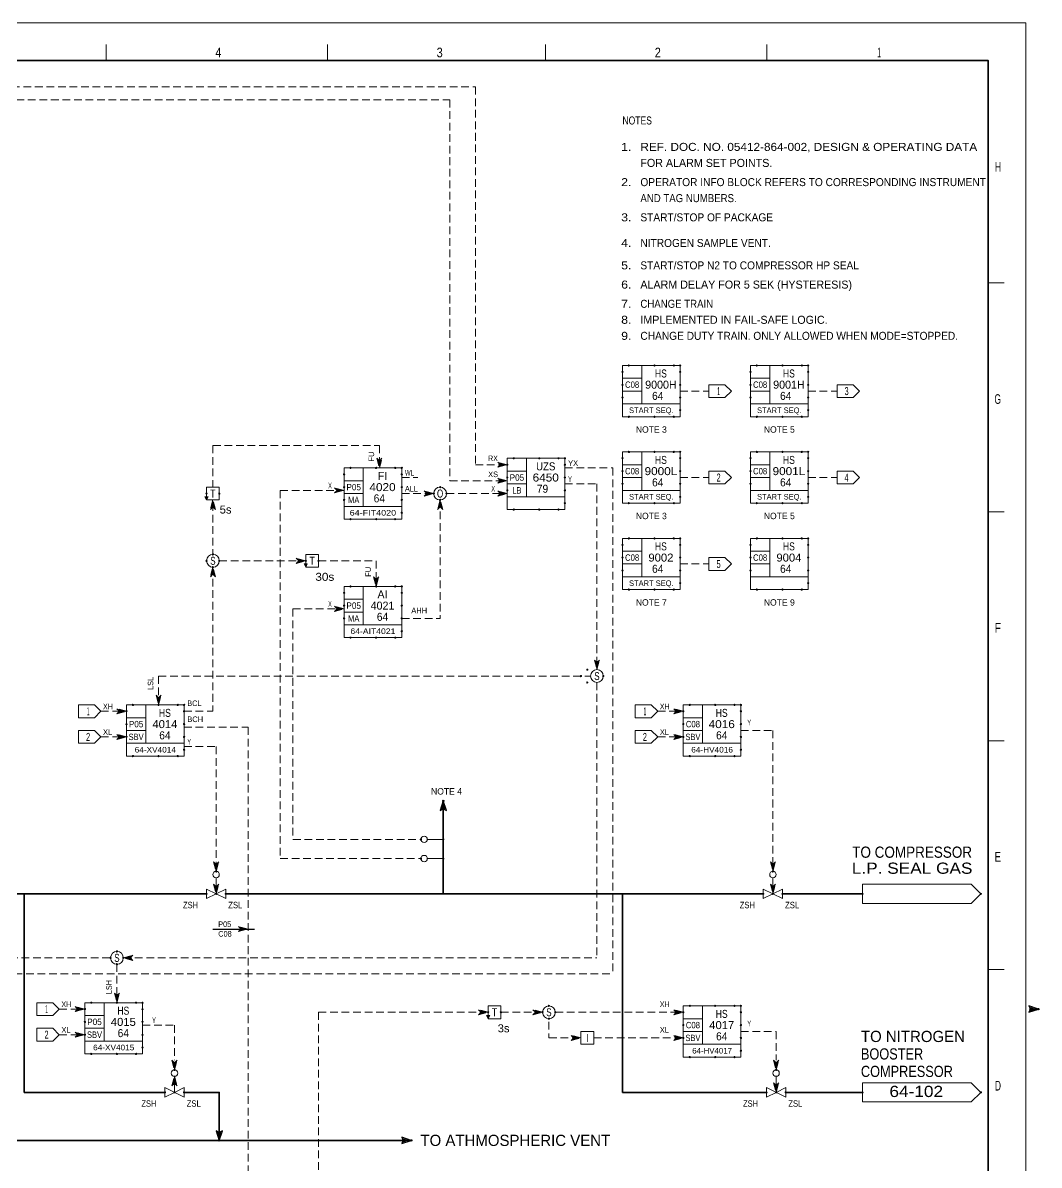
# Model space of a CAD drawing. Header units: millimetres. Extents: x 0 to 845, y 0 to 594.
# Drawn here: x 527.6 to 845.2, y 237.3 to 594 of the extents above; entities that cross this region are included whole.
import ezdxf
from ezdxf.enums import TextEntityAlignment as Align

# ---------------------------------------------------------------- set-up
doc = ezdxf.new("R2010")
doc.units = ezdxf.units.MM
doc.header["$LTSCALE"] = 0.8
doc.header["$PDMODE"] = 32
doc.header["$PDSIZE"] = 0.4
doc.linetypes.add('MEDIUM_DASHED', pattern=[4.5, 3, -1.5])
for name, color, linetype, lineweight in [('1', 7, 'Continuous', 13), ('12', 7, 'Continuous', 13), ('30', 7, 'Continuous', 25), ('40', 7, 'Continuous', 35), ('43', 7, 'Continuous', 13), ('45', 7, 'Continuous', 13), ('46', 7, 'MEDIUM_DASHED', 13), ('47', 7, 'Continuous', 13), ('48', 7, 'Continuous', 13), ('50', 7, 'Continuous', 13), ('9', 7, 'Continuous', 13)]:
    doc.layers.add(name, color=color, linetype=linetype, lineweight=lineweight)

msp = doc.modelspace()

# ---------------------------------------------------------------- linework, layer by layer
at = {"layer": '1'}
for p, q in [((553.6134, 587.2614), (553.6134, 582.2276)), ((622.7764, 587.2614), (622.7764, 582.2276)), ((690.937, 587.2614), (690.937, 582.2276)), ((760.1, 587.2614), (760.1, 582.2276)), ((834.2748, 512.7606), (829.263, 512.7606)), ((834.2748, 441.2795), (829.263, 441.2795)), ((834.2748, 369.7992), (829.263, 369.7992)), ((834.2748, 298.3181), (829.263, 298.3181))]:
    msp.add_line(p, q, dxfattribs=at)
at = {"layer": '1', "lineweight": 25}
msp.add_line((587, 311), (600, 311), dxfattribs=at)
at = {"layer": '1', "lineweight": 35}
msp.add_lwpolyline([(829.263, 112.0142), (829.263, 582.2276), (10.3331, 582.2276), (10.3331, 10.3819)], dxfattribs=at)
at = {"layer": '12'}
for p, q in [((742.0236, 481), (742.0236, 477)), ((742.0236, 481), (747.0236, 481)), ((742.0236, 481), (742.0236, 477)), ((742.0236, 481), (747.0236, 481)), ((782.0236, 481), (782.0236, 477)), ((782.0236, 481), (787.0236, 481)), ((782.0236, 481), (782.0236, 477)), ((782.0236, 481), (787.0236, 481)), ((742.0236, 454), (742.0236, 450)), ((742.0236, 454), (747.0236, 454)), ((742.0236, 454), (742.0236, 450)), ((742.0236, 454), (747.0236, 454)), ((782.0236, 454), (782.0236, 450)), ((782.0236, 454), (787.0236, 454)), ((782.0236, 454), (782.0236, 450)), ((782.0236, 454), (787.0236, 454)), ((742.0236, 427), (742.0236, 423)), ((742.0236, 427), (747.0236, 427)), ((742.0236, 427), (742.0236, 423)), ((742.0236, 427), (747.0236, 427)), ((545, 381), (545, 377)), ((545, 381), (550, 381)), ((719, 381), (719, 377)), ((719, 381), (724, 381)), ((719, 381), (719, 377)), ((719, 381), (724, 381)), ((545, 373), (545, 369)), ((545, 373), (550, 373)), ((719, 373), (719, 369)), ((719, 373), (724, 373)), ((532, 288), (532, 284)), ((532, 288), (537, 288)), ((532, 288), (532, 284)), ((532, 288), (537, 288)), ((532, 280), (532, 276)), ((532, 280), (537, 280))]:
    msp.add_line(p, q, dxfattribs=at)
msp.add_lwpolyline([(0, 594), (841, 594), (841, 0), (0, 0)], close=True, dxfattribs=at)
for points in [[(742.0236, 477), (747.0236, 477), (749.0236, 479), (747.0236, 481)], [(742.0236, 477), (747.0236, 477), (749.0236, 479), (747.0236, 481)], [(782.0236, 477), (787.0236, 477), (789.0236, 479), (787.0236, 481)], [(782.0236, 477), (787.0236, 477), (789.0236, 479), (787.0236, 481)], [(742.0236, 450), (747.0236, 450), (749.0236, 452), (747.0236, 454)], [(742.0236, 450), (747.0236, 450), (749.0236, 452), (747.0236, 454)], [(782.0236, 450), (787.0236, 450), (789.0236, 452), (787.0236, 454)], [(782.0236, 450), (787.0236, 450), (789.0236, 452), (787.0236, 454)], [(742.0236, 423), (747.0236, 423), (749.0236, 425), (747.0236, 427)], [(742.0236, 423), (747.0236, 423), (749.0236, 425), (747.0236, 427)], [(545, 377), (550, 377), (552, 379), (550, 381)], [(719, 377), (724, 377), (726, 379), (724, 381)], [(719, 377), (724, 377), (726, 379), (724, 381)], [(545, 369), (550, 369), (552, 371), (550, 373)], [(719, 369), (724, 369), (726, 371), (724, 373)], [(532, 284), (537, 284), (539, 286), (537, 288)], [(532, 284), (537, 284), (539, 286), (537, 288)], [(532, 276), (537, 276), (539, 278), (537, 280)]]:
    msp.add_lwpolyline(points, dxfattribs=at)
at = {"layer": '30'}
for p, q in [((659, 350), (659, 350.5)), ((659, 349.5), (659, 349)), ((843.5, 286), (843, 286)), ((844, 286), (844.5, 286)), ((589, 246.5), (589, 247)), ((589, 246), (589, 245.5)), ((647.5, 245), (647, 245)), ((648, 245), (648.5, 245))]:
    msp.add_line(p, q, dxfattribs=at)
for points in [[(659, 351), (658, 348), (659, 348.5), (660, 348)], [(658.5, 348.5), (659, 350), (659.5, 348.5), (659, 349)], [(845, 286), (842, 287), (842.5, 286), (842, 285)], [(842.5, 286.5), (844, 286), (842.5, 285.5), (843, 286)], [(589, 245), (590, 248), (589, 247.5), (588, 248)], [(589.5, 247.5), (589, 246), (588.5, 247.5), (589, 247)], [(649, 245), (646, 246), (646.5, 245), (646, 244)], [(646.5, 245.5), (648, 245), (646.5, 244.5), (647, 245)]]:
    msp.add_lwpolyline(points, close=True, dxfattribs=at)
for p in [(659, 351), (659, 348.5), (842.5, 286), (845, 286), (589, 247.5), (589, 245), (646.5, 245), (649, 245)]:
    msp.add_point(p, dxfattribs=at)
at = {"layer": '40'}
for p, q in [((659, 351), (659, 322)), ((522, 322), (585, 322)), ((528, 322), (528, 260)), ((591, 322), (759, 322)), ((715, 322), (715, 260)), ((765, 322), (790, 322)), ((528, 260), (572, 260)), ((715, 260), (760, 260)), ((766, 260), (790, 260)), ((407, 245), (649, 245))]:
    msp.add_line(p, q, dxfattribs=at)
msp.add_lwpolyline([(578, 260), (589, 260), (589, 245)], dxfattribs=at)
at = {"layer": '43'}
for points in [[(790, 325), (824, 325), (827, 322), (824, 319), (790, 319)], [(790, 263), (824, 263), (827, 260), (824, 257), (790, 257)]]:
    msp.add_lwpolyline(points, close=True, dxfattribs=at)
for p in [(790, 322), (827, 322), (790, 260), (827, 260)]:
    msp.add_point(p, dxfattribs=at)
at = {"layer": '46'}
for p, q in [((108, 570), (661.0236, 570)), ((661.0236, 570), (661.0236, 451)), ((733, 479), (742.0236, 479)), ((773, 479), (782.0236, 479)), ((587.0236, 462), (587.0236, 449)), ((587.0236, 462), (639.0236, 462)), ((697, 455), (712.0236, 455)), ((712.0236, 455), (712.0236, 297)), ((646, 452), (651, 452)), ((697, 450), (707.0236, 450)), ((707.0236, 450), (707.0236, 392)), ((733, 452), (742.0236, 452)), ((773, 452), (782.0236, 452)), ((608.0236, 448), (628, 448)), ((608.0236, 448), (608.0236, 333)), ((646, 447), (655.0236, 447)), ((660, 447), (679, 447)), ((587.0236, 444), (587.0236, 428)), ((658.0236, 445), (658.0236, 408)), ((589, 426), (616, 426)), ((620, 426), (622, 426)), ((620, 426), (638.0236, 426)), ((733, 425), (742.0236, 425)), ((587.0236, 424), (587.0236, 379)), ((612, 411), (628, 411)), ((612.0236, 411), (612.0236, 339)), ((646, 408), (658.0236, 408)), ((570, 390), (705, 390)), ((570.0236, 390), (570.0236, 381)), ((707.0236, 388), (707.0236, 302)), ((552, 379), (560, 379)), ((578, 379), (587.0236, 379)), ((726, 379), (734, 379)), ((578, 374), (598.0236, 374)), ((598.0236, 374), (598.0236, 219)), ((752, 373), (762.0236, 373)), ((762.0236, 373), (762.0236, 331)), ((552, 371), (560, 371)), ((578, 368), (588.0236, 368)), ((588.0236, 368), (588.0236, 329)), ((726, 371), (734, 371)), ((612.0236, 339), (652, 339)), ((608.0236, 333), (652, 333)), ((466, 302), (555, 302)), ((557.0236, 300), (557.0236, 288)), ((559, 302), (707.0236, 302)), ((471, 297), (712.0236, 297)), ((539, 286), (547, 286)), ((620.0236, 285), (620.0236, 219)), ((620.0236, 285), (673, 285)), ((677, 285), (690, 285)), ((692.0236, 282), (692.0236, 277)), ((694, 285), (734, 285)), ((565, 281), (575.0236, 281)), ((575.0236, 281), (575.0236, 270)), ((752, 279), (763.0236, 279)), ((763.0236, 279), (763.0236, 270)), ((539, 278), (547, 278)), ((692.0236, 277), (702, 277)), ((706, 277), (734, 277))]:
    msp.add_line(p, q, dxfattribs=at)
for points in [[(85, 574), (669.0236, 574), (669.0236, 456)], [(639.0236, 462), (639.0236, 455), (639.8236, 458), (639.0236, 457.2), (638.2236, 458), (639.0236, 455)], [(669.0236, 456), (679, 456), (676, 456.8), (676.8, 456), (676, 455.2), (679, 456)], [(661.0236, 451), (679, 451), (676, 451.8), (676.8, 451), (676, 450.2), (679, 451)], [(638.0236, 426), (638.0236, 418), (638.8236, 421), (638.0236, 420.2), (637.2236, 421), (638.0236, 418)]]:
    msp.add_lwpolyline(points, dxfattribs=at)
for points in [[(639.0236, 455.4), (639.6236, 457.6), (639.0236, 457), (638.4236, 457.6)], [(639.0236, 455.8), (639.4236, 457.2), (639.0236, 456.8), (638.6236, 457.2)], [(639.0236, 456.2), (639.2236, 456.8), (639.0236, 456.6), (638.8236, 456.8)], [(678.6, 456), (676.4, 456.6), (677, 456), (676.4, 455.4)], [(678.2, 456), (676.8, 456.4), (677.2, 456), (676.8, 455.6)], [(677.8, 456), (677.2, 456.2), (677.4, 456), (677.2, 455.8)], [(678.6, 451), (676.4, 451.6), (677, 451), (676.4, 450.4)], [(678.2, 451), (676.8, 451.4), (677.2, 451), (676.8, 450.6)], [(677.8, 451), (677.2, 451.2), (677.4, 451), (677.2, 450.8)], [(628, 448), (625, 448.8), (625.8, 448), (625, 447.2)], [(627.6, 448), (625.4, 448.6), (626, 448), (625.4, 447.4)], [(627.2, 448), (625.8, 448.4), (626.2, 448), (625.8, 447.6)], [(626.8, 448), (626.2, 448.2), (626.4, 448), (626.2, 447.8)], [(656, 447), (653, 447.8), (653.8, 447), (653, 446.2)], [(655.6, 447), (653.4, 447.6), (654, 447), (653.4, 446.4)], [(655.2, 447), (653.8, 447.4), (654.2, 447), (653.8, 446.6)], [(654.8, 447), (654.2, 447.2), (654.4, 447), (654.2, 446.8)], [(679, 447), (676, 447.8), (676.8, 447), (676, 446.2)], [(678.6, 447), (676.4, 447.6), (677, 447), (676.4, 446.4)], [(678.2, 447), (676.8, 447.4), (677.2, 447), (676.8, 446.6)], [(677.8, 447), (677.2, 447.2), (677.4, 447), (677.2, 446.8)], [(587, 445), (586.2, 442), (587, 442.8), (587.8, 442)], [(587, 444.6), (586.4, 442.4), (587, 443), (587.6, 442.4)], [(587, 444.2), (586.6, 442.8), (587, 443.2), (587.4, 442.8)], [(587, 443.8), (586.8, 443.2), (587, 443.4), (587.2, 443.2)], [(658, 445), (657.2, 442), (658, 442.8), (658.8, 442)], [(658, 444.6), (657.4, 442.4), (658, 443), (658.6, 442.4)], [(658, 444.2), (657.6, 442.8), (658, 443.2), (658.4, 442.8)], [(658, 443.8), (657.8, 443.2), (658, 443.4), (658.2, 443.2)], [(616, 426), (613, 426.8), (613.8, 426), (613, 425.2)], [(615.6, 426), (613.4, 426.6), (614, 426), (613.4, 425.4)], [(615.2, 426), (613.8, 426.4), (614.2, 426), (613.8, 425.6)], [(614.8, 426), (614.2, 426.2), (614.4, 426), (614.2, 425.8)], [(587, 424), (586.2, 421), (587, 421.8), (587.8, 421)], [(587, 423.6), (586.4, 421.4), (587, 422), (587.6, 421.4)], [(587, 423.2), (586.6, 421.8), (587, 422.2), (587.4, 421.8)], [(587, 422.8), (586.8, 422.2), (587, 422.4), (587.2, 422.2)], [(638.0236, 418.4), (638.6236, 420.6), (638.0236, 420), (637.4236, 420.6)], [(638.0236, 418.8), (638.4236, 420.2), (638.0236, 419.8), (637.6236, 420.2)], [(638.0236, 419.2), (638.2236, 419.8), (638.0236, 419.6), (637.8236, 419.8)], [(628, 411), (625, 411.8), (625.8, 411), (625, 410.2)], [(627.6, 411), (625.4, 411.6), (626, 411), (625.4, 410.4)], [(627.2, 411), (625.8, 411.4), (626.2, 411), (625.8, 410.6)], [(626.8, 411), (626.2, 411.2), (626.4, 411), (626.2, 410.8)], [(707, 392), (707.8, 395), (707, 394.2), (706.2, 395)], [(707, 392.4), (707.6, 394.6), (707, 394), (706.4, 394.6)], [(707, 392.8), (707.4, 394.2), (707, 393.8), (706.6, 394.2)], [(707, 393.2), (707.2, 393.8), (707, 393.6), (706.8, 393.8)], [(570.0236, 381), (570.8236, 384), (570.0236, 383.2), (569.2236, 384)], [(570.0236, 381.4), (570.6236, 383.6), (570.0236, 383), (569.4236, 383.6)], [(570.0236, 381.8), (570.4236, 383.2), (570.0236, 382.8), (569.6236, 383.2)], [(570.0236, 382.2), (570.2236, 382.8), (570.0236, 382.6), (569.8236, 382.8)], [(560, 379), (557, 379.8), (557.8, 379), (557, 378.2)], [(559.6, 379), (557.4, 379.6), (558, 379), (557.4, 378.4)], [(559.2, 379), (557.8, 379.4), (558.2, 379), (557.8, 378.6)], [(558.8, 379), (558.2, 379.2), (558.4, 379), (558.2, 378.8)], [(734, 379), (731, 379.8), (731.8, 379), (731, 378.2)], [(733.6, 379), (731.4, 379.6), (732, 379), (731.4, 378.4)], [(733.2, 379), (731.8, 379.4), (732.2, 379), (731.8, 378.6)], [(732.8, 379), (732.2, 379.2), (732.4, 379), (732.2, 378.8)], [(560, 371), (557, 371.8), (557.8, 371), (557, 370.2)], [(559.6, 371), (557.4, 371.6), (558, 371), (557.4, 370.4)], [(559.2, 371), (557.8, 371.4), (558.2, 371), (557.8, 370.6)], [(558.8, 371), (558.2, 371.2), (558.4, 371), (558.2, 370.8)], [(734, 371), (731, 371.8), (731.8, 371), (731, 370.2)], [(733.6, 371), (731.4, 371.6), (732, 371), (731.4, 370.4)], [(733.2, 371), (731.8, 371.4), (732.2, 371), (731.8, 370.6)], [(732.8, 371), (732.2, 371.2), (732.4, 371), (732.2, 370.8)], [(588, 329), (588.8, 332), (588, 331.2), (587.2, 332)], [(762, 329), (762.8, 332), (762, 331.2), (761.2, 332)], [(588, 329.4), (588.6, 331.6), (588, 331), (587.4, 331.6)], [(588, 329.8), (588.4, 331.2), (588, 330.8), (587.6, 331.2)], [(588, 330.2), (588.2, 330.8), (588, 330.6), (587.8, 330.8)], [(762, 329.4), (762.6, 331.6), (762, 331), (761.4, 331.6)], [(762, 329.8), (762.4, 331.2), (762, 330.8), (761.6, 331.2)], [(762, 330.2), (762.2, 330.8), (762, 330.6), (761.8, 330.8)], [(588, 322), (588.8, 325), (588, 324.2), (587.2, 325)], [(762, 322), (762.8, 325), (762, 324.2), (761.2, 325)], [(588, 322.4), (588.6, 324.6), (588, 324), (587.4, 324.6)], [(588, 322.8), (588.4, 324.2), (588, 323.8), (587.6, 324.2)], [(588, 323.2), (588.2, 323.8), (588, 323.6), (587.8, 323.8)], [(762, 322.4), (762.6, 324.6), (762, 324), (761.4, 324.6)], [(762, 322.8), (762.4, 324.2), (762, 323.8), (761.6, 324.2)], [(762, 323.2), (762.2, 323.8), (762, 323.6), (761.8, 323.8)], [(598, 311), (595, 311.8), (595.8, 311), (595, 310.2)], [(597.6, 311), (595.4, 311.6), (596, 311), (595.4, 310.4)], [(597.2, 311), (595.8, 311.4), (596.2, 311), (595.8, 310.6)], [(596.8, 311), (596.2, 311.2), (596.4, 311), (596.2, 310.8)], [(559, 302), (562, 302.8), (561.2, 302), (562, 301.2)], [(559.4, 302), (561.6, 302.6), (561, 302), (561.6, 301.4)], [(559.8, 302), (561.2, 302.4), (560.8, 302), (561.2, 301.6)], [(560.2, 302), (560.8, 302.2), (560.6, 302), (560.8, 301.8)], [(557.0236, 288), (557.8236, 291), (557.0236, 290.2), (556.2236, 291)], [(557.0236, 288.4), (557.6236, 290.6), (557.0236, 290), (556.4236, 290.6)], [(557.0236, 288.8), (557.4236, 290.2), (557.0236, 289.8), (556.6236, 290.2)], [(557.0236, 289.2), (557.2236, 289.8), (557.0236, 289.6), (556.8236, 289.8)], [(547, 286), (544, 286.8), (544.8, 286), (544, 285.2)], [(546.6, 286), (544.4, 286.6), (545, 286), (544.4, 285.4)], [(546.2, 286), (544.8, 286.4), (545.2, 286), (544.8, 285.6)], [(545.8, 286), (545.2, 286.2), (545.4, 286), (545.2, 285.8)], [(673, 285), (670, 285.8), (670.8, 285), (670, 284.2)], [(672.6, 285), (670.4, 285.6), (671, 285), (670.4, 284.4)], [(672.2, 285), (670.8, 285.4), (671.2, 285), (670.8, 284.6)], [(690, 285), (687, 285.8), (687.8, 285), (687, 284.2)], [(689.6, 285), (687.4, 285.6), (688, 285), (687.4, 284.4)], [(689.2, 285), (687.8, 285.4), (688.2, 285), (687.8, 284.6)], [(734, 285), (731, 285.8), (731.8, 285), (731, 284.2)], [(733.6, 285), (731.4, 285.6), (732, 285), (731.4, 284.4)], [(733.2, 285), (731.8, 285.4), (732.2, 285), (731.8, 284.6)], [(671.8, 285), (671.2, 285.2), (671.4, 285), (671.2, 284.8)], [(688.8, 285), (688.2, 285.2), (688.4, 285), (688.2, 284.8)], [(732.8, 285), (732.2, 285.2), (732.4, 285), (732.2, 284.8)], [(547, 278), (544, 278.8), (544.8, 278), (544, 277.2)], [(546.6, 278), (544.4, 278.6), (545, 278), (544.4, 277.4)], [(546.2, 278), (544.8, 278.4), (545.2, 278), (544.8, 277.6)], [(545.8, 278), (545.2, 278.2), (545.4, 278), (545.2, 277.8)], [(702, 277), (699, 277.8), (699.8, 277), (699, 276.2)], [(701.6, 277), (699.4, 277.6), (700, 277), (699.4, 276.4)], [(701.2, 277), (699.8, 277.4), (700.2, 277), (699.8, 276.6)], [(700.8, 277), (700.2, 277.2), (700.4, 277), (700.2, 276.8)], [(734, 277), (731, 277.8), (731.8, 277), (731, 276.2)], [(733.6, 277), (731.4, 277.6), (732, 277), (731.4, 276.4)], [(733.2, 277), (731.8, 277.4), (732.2, 277), (731.8, 276.6)], [(732.8, 277), (732.2, 277.2), (732.4, 277), (732.2, 276.8)], [(575, 267), (575.8, 270), (575, 269.2), (574.2, 270)], [(575, 267.4), (575.6, 269.6), (575, 269), (574.4, 269.6)], [(575, 267.8), (575.4, 269.2), (575, 268.8), (574.6, 269.2)], [(575, 268.2), (575.2, 268.8), (575, 268.6), (574.8, 268.8)], [(763, 267), (763.8, 270), (763, 269.2), (762.2, 270)], [(763, 267.4), (763.6, 269.6), (763, 269), (762.4, 269.6)], [(763, 267.8), (763.4, 269.2), (763, 268.8), (762.6, 269.2)], [(763, 268.2), (763.2, 268.8), (763, 268.6), (762.8, 268.8)], [(575, 265), (575.8, 262), (575, 262.8), (574.2, 262)], [(575, 264.6), (575.6, 262.4), (575, 263), (574.4, 262.4)], [(575, 264.2), (575.4, 262.8), (575, 263.2), (574.6, 262.8)], [(575, 263.8), (575.2, 263.2), (575, 263.4), (574.8, 263.2)], [(763, 260), (763.8, 263), (763, 262.2), (762.2, 263)], [(763, 260.4), (763.6, 262.6), (763, 262), (762.4, 262.6)], [(763, 260.8), (763.4, 262.2), (763, 261.8), (762.6, 262.2)], [(763, 261.2), (763.2, 261.8), (763, 261.6), (762.8, 261.8)]]:
    msp.add_lwpolyline(points, close=True, dxfattribs=at)
at = {"layer": '47'}
for p, q in [((659, 339), (654, 339)), ((659, 333), (654, 333)), ((588, 322), (588, 327)), ((762, 322), (762, 327)), ((575, 260), (575, 265)), ((763, 260), (763, 265))]:
    msp.add_line(p, q, dxfattribs=at)
for points in [[(588, 322), (591, 323.5), (591, 320.5), (585, 323.5), (585, 320.5)], [(762, 322), (765, 323.5), (765, 320.5), (759, 323.5), (759, 320.5)], [(575, 260), (578, 261.5), (578, 258.5), (572, 261.5), (572, 258.5)], [(763, 260), (766, 261.5), (766, 258.5), (760, 261.5), (760, 258.5)]]:
    msp.add_lwpolyline(points, close=True, dxfattribs=at)
for centre in [(653, 339), (653, 333), (587.9998, 328.0002), (761.9998, 328.0002), (574.9998, 266.0002), (762.9998, 266.0002)]:
    msp.add_circle(centre, 1, dxfattribs=at)
for p in [(652, 339), (659, 339), (652, 333), (659, 333), (588, 329), (762, 329), (585, 322), (588, 322), (591, 322), (759, 322), (762, 322), (765, 322), (575, 267), (763, 267), (572, 260), (575, 260), (578, 260), (760, 260), (763, 260), (766, 260)]:
    msp.add_point(p, dxfattribs=at)
at = {"layer": '48'}
for p, q in [((721, 487), (721, 475)), ((761, 487), (761, 475)), ((715, 483), (721, 483)), ((755, 483), (761, 483)), ((715, 479), (721, 479)), ((755, 479), (761, 479)), ((685, 458), (685, 446)), ((721, 460), (721, 448)), ((761, 460), (761, 448)), ((634, 455), (634, 443)), ((679, 454), (685, 454)), ((715, 456), (721, 456)), ((755, 456), (761, 456)), ((628, 451), (634, 451)), ((679, 450), (685, 450)), ((715, 452), (721, 452)), ((755, 452), (761, 452)), ((628, 447), (634, 447)), ((721, 433), (721, 421)), ((761, 433), (761, 421)), ((715, 429), (721, 429)), ((755, 429), (761, 429)), ((715, 425), (721, 425)), ((755, 425), (761, 425)), ((634, 418), (634, 406)), ((628, 414), (634, 414)), ((628, 410), (634, 410)), ((566, 381), (566, 369)), ((740, 381), (740, 369)), ((560, 377), (566, 377)), ((734, 377), (740, 377)), ((560, 373), (566, 373)), ((734, 373), (740, 373)), ((553, 288), (553, 276)), ((740, 287), (740, 275)), ((547, 284), (553, 284)), ((734, 283), (740, 283)), ((547, 280), (553, 280)), ((734, 279), (740, 279))]:
    msp.add_line(p, q, dxfattribs=at)
for points in [[(715, 487), (733, 487), (733, 475), (715, 475)], [(755, 487), (773, 487), (773, 475), (755, 475)], [(679, 458), (697, 458), (697, 446), (679, 446)], [(715, 460), (733, 460), (733, 448), (715, 448)], [(755, 460), (773, 460), (773, 448), (755, 448)], [(628, 455), (646, 455), (646, 443), (628, 443)], [(585, 445), (584.5, 446), (585.5, 446)], [(585, 445), (589, 445), (589, 449), (585, 449)], [(715, 433), (733, 433), (733, 421), (715, 421)], [(755, 433), (773, 433), (773, 421), (755, 421)], [(616, 424), (615.5, 425), (616.5, 425)], [(616, 424), (620, 424), (620, 428), (616, 428)], [(628, 418), (646, 418), (646, 406), (628, 406)], [(560, 381), (578, 381), (578, 369), (560, 369)], [(734, 381), (752, 381), (752, 369), (734, 369)], [(547, 288), (565, 288), (565, 276), (547, 276)], [(673, 287), (677, 287), (677, 283), (673, 283)], [(734, 287), (752, 287), (752, 275), (734, 275)], [(673, 283), (672.5, 284), (673.5, 284)], [(702, 275), (706, 275), (706, 279), (702, 279)]]:
    msp.add_lwpolyline(points, close=True, dxfattribs=at)
for points in [[(715, 475), (715, 471), (733, 471), (733, 475)], [(755, 475), (755, 471), (773, 471), (773, 475)], [(679, 446), (679, 442), (697, 442), (697, 446)], [(715, 448), (715, 444), (733, 444), (733, 448)], [(755, 448), (755, 444), (773, 444), (773, 448)], [(584.6378, 445.8976), (584.9528, 445.2677), (585.3465, 445.8976), (584.7953, 445.8189), (584.9528, 445.5039), (585.1102, 445.7402), (584.9528, 445.7402)], [(628, 443), (628, 439), (646, 439), (646, 443)], [(615.6378, 424.8976), (615.9528, 424.2677), (616.3465, 424.8976), (615.7953, 424.8189), (615.9528, 424.5039), (616.1102, 424.7402), (615.9528, 424.7402)], [(715, 421), (715, 417), (733, 417), (733, 421)], [(755, 421), (755, 417), (773, 417), (773, 421)], [(628, 406), (628, 402), (646, 402), (646, 406)], [(560, 369), (560, 365), (578, 365), (578, 369)], [(734, 369), (734, 365), (752, 365), (752, 369)], [(672.6378, 283.8976), (673.0315, 283.2677), (673.3465, 283.8976), (672.7953, 283.8976), (673.0315, 283.5039), (673.189, 283.8189), (672.9528, 283.8189)], [(547, 276), (547, 272), (565, 272), (565, 276)], [(734, 275), (734, 271), (752, 271), (752, 275)]]:
    msp.add_lwpolyline(points, dxfattribs=at)
for centre in [(658, 447), (587, 426), (707, 390), (557, 302), (692, 285)]:
    msp.add_circle(centre, 2, dxfattribs=at)
for p in [(715, 485), (717, 487), (725, 487), (731, 487), (733, 487), (733, 485), (755, 485), (757, 487), (765, 487), (771, 487), (773, 487), (773, 485), (715, 481), (733, 481), (755, 481), (773, 481), (715, 477), (733, 477), (755, 477), (773, 477), (717, 471), (725, 471), (731, 471), (733, 473), (757, 471), (765, 471), (771, 471), (773, 473), (717, 460), (725, 460), (731, 460), (733, 460), (757, 460), (765, 460), (771, 460), (773, 460), (681, 458), (689, 458), (695, 458), (697, 458), (715, 458), (733, 458), (755, 458), (773, 458), (628, 453), (630, 455), (638, 455), (644, 455), (646, 455), (646, 453), (679, 456), (697, 456), (715, 454), (733, 454), (755, 454), (773, 454), (679, 452), (697, 452), (715, 450), (733, 450), (755, 450), (773, 450), (585, 447), (589, 447), (628, 449), (646, 449), (656, 447), (658, 449), (660, 447), (679, 448), (697, 448), (733, 446), (773, 446), (628, 445), (646, 445), (658, 445), (697, 444), (717, 444), (725, 444), (731, 444), (757, 444), (765, 444), (771, 444), (630, 439), (638, 439), (644, 439), (646, 441), (681, 442), (689, 442), (695, 442), (717, 433), (725, 433), (731, 433), (733, 433), (757, 433), (765, 433), (771, 433), (773, 433), (587, 428), (715, 431), (733, 431), (755, 431), (773, 431), (585, 426), (589, 426), (616, 426), (620, 426), (715, 427), (733, 427), (755, 427), (773, 427), (587, 424), (715, 423), (733, 423), (755, 423), (773, 423), (630, 418), (638, 418), (644, 418), (646, 418), (733, 419), (773, 419), (628, 416), (646, 416), (717, 417), (725, 417), (731, 417), (757, 417), (765, 417), (771, 417), (628, 412), (646, 412), (628, 408), (646, 408), (646, 404), (630, 402), (638, 402), (644, 402), (702, 390), (704, 392), (709, 390), (704, 388), (560, 379), (562, 381), (570, 381), (576, 381), (578, 381), (578, 379), (734, 379), (736, 381), (744, 381), (750, 381), (752, 381), (752, 379), (560, 375), (578, 375), (734, 375), (752, 375), (560, 371), (578, 371), (734, 371), (752, 371), (562, 365), (570, 365), (576, 365), (578, 367), (736, 365), (744, 365), (750, 365), (752, 367), (557, 304), (555, 302), (557, 300), (559, 302), (547, 286), (549, 288), (557, 288), (563, 288), (565, 288), (565, 286), (692, 287), (736, 287), (744, 287), (750, 287), (752, 287), (547, 282), (565, 282), (673, 285), (677, 285), (690, 285), (692, 283), (694, 285), (734, 285), (752, 285), (734, 281), (752, 281), (547, 278), (565, 278), (734, 277), (752, 277), (549, 272), (557, 272), (563, 272), (565, 274), (736, 271), (744, 271), (750, 271), (752, 273)]:
    msp.add_point(p, dxfattribs=at)
at = {"layer": '9'}
msp.add_lwpolyline([(0, 0), (841, 0), (841, 594), (0, 594)], close=True, dxfattribs=at)

# ---------------------------------------------------------------- texts
at = {"layer": '1'}
for s, width, p in [('4', 0.85, (588.7012, 583.2346)), ('3', 0.85, (657.8642, 583.2346)), ('2', 0.85, (726.0248, 583.2346)), ('1', 0.4, (795.1799, 583.2346))]:
    msp.add_text(s, height=3.02, dxfattribs=dict(at, width=width)).set_placement(p, align=Align.CENTER)
for s, width, p in [('H', 0.65, (833.2701, 547.4945)), ('G', 0.65, (833.2701, 475.0071)), ('F', 0.8, (833.2701, 403.526)), ('E', 0.75, (833.2701, 332.0449)), ('D', 0.65, (833.2701, 260.5646))]:
    msp.add_text(s, height=3.02, dxfattribs=dict(at, width=width)).set_placement(p, align=Align.RIGHT)
at = {"layer": '12'}
for s, width, p in [('NOTES', 0.8, (719.5827, 562.2591)), ('1', 0.35, (745.0236, 477.7496)), ('1', 0.35, (745.0236, 477.7496)), ('3', 0.6, (785.0236, 477.7496)), ('2', 0.6, (745.0236, 450.7496)), ('4', 0.6, (785.0236, 450.7496)), ('5', 0.6, (745.0236, 423.7496)), ('1', 0.35, (548, 377.7496)), ('1', 0.35, (722, 377.7496)), ('1', 0.35, (722, 377.7496)), ('2', 0.6, (548, 369.7496)), ('2', 0.6, (722, 369.7496)), ('1', 0.35, (535, 284.7496)), ('1', 0.35, (535, 284.7496)), ('2', 0.6, (535, 276.7496))]:
    msp.add_text(s, height=2.5, dxfattribs=dict(at, width=width)).set_placement(p, align=Align.CENTER)
for s, width, p in [('REF. DOC. NO. 05412-864-002, DESIGN & OPERATING DATA ', 1.1, (720.5827, 554.0094)), ('1.   ', 1.15, (714.5827, 554.0094)), ('2.   ', 1.15, (714.5827, 543.0094)), ('OPERATOR INFO BLOCK REFERS TO CORRESPONDING INSTRUMENT', 0.95, (720.5827, 543.0094)), ('AND TAG NUMBERS.', 0.9, (720.5827, 538.0094)), ('3.   ', 1.15, (714.5827, 532.0094)), ('START/STOP OF PACKAGE', 0.95, (720.5827, 532.0094)), ('4.   ', 1.15, (714.5827, 524.0094)), ('NITROGEN SAMPLE VENT.', 0.95, (720.5827, 524.0094)), ('5.   ', 1.15, (714.5827, 517.0094)), ('START/STOP N2 TO COMPRESSOR HP SEAL', 0.95, (720.5827, 517.0094)), ('6.   ', 1.15, (714.5827, 511.0094)), ('7.   ', 1.15, (714.5827, 505.0094)), ('CHANGE TRAIN', 0.9, (720.5827, 505.0094)), ('8.   ', 1.15, (714.5827, 500.0094)), ('9.   ', 1.15, (714.5827, 495.0094)), ('CHANGE DUTY TRAIN. ONLY ALLOWED WHEN MODE=STOPPED.', 0.95, (720.5827, 495.0094))]:
    msp.add_text(s, height=2.5, dxfattribs=dict(at, width=width)).set_placement(p)
for s, p in [('FOR ALARM SET POINTS.', (720.5827, 549.0094)), ('ALARM DELAY FOR 5 SEK (HYSTERESIS)', (720.5827, 511.0094)), ('IMPLEMENTED IN FAIL-SAFE LOGIC.', (720.5827, 500.0094))]:
    msp.add_text(s, height=2.5, dxfattribs=at).set_placement(p)
at = {"layer": '43'}
for s, width, p in [('TO COMPRESSOR', 0.9, (805.5, 333.2504)), ('L.P. SEAL GAS', 1.15, (805.5, 328.2504))]:
    msp.add_text(s, height=3.5, dxfattribs=dict(at, width=width)).set_placement(p, align=Align.CENTER)
msp.add_text('TO NITROGEN', height=3.5, dxfattribs=at).set_placement((789.5, 275.7094))
for s, width, p in [('BOOSTER', 0.85, (789.5, 270.2496)), ('COMPRESSOR', 0.85, (789.5, 264.7898)), ('64-102', 1.15, (798.4055, 258.5339))]:
    msp.add_text(s, height=3.5, dxfattribs=dict(at, width=width)).set_placement(p)
msp.add_text('TO ATHMOSPHERIC VENT', height=3.5, dxfattribs=at).set_placement((681.5, 243.2504), align=Align.CENTER)
at = {"layer": '45'}
for s, width, p in [('FU', 0.8, (637.3748, 457)), ('FU', 0.8, (636.3748, 421)), ('LSL', 0.9, (568.374, 385.6614)), ('LSH', 0.85, (555.374, 290.6614))]:
    msp.add_text(s, height=1.75, rotation=90, dxfattribs=dict(at, width=width)).set_placement(p)
for s, width, p in [('RX', 0.75, (673, 457.1252)), ('YX', 0.8, (698, 455.6252)), ('WL', 0.65, (647, 452.6252)), ('XS', 0.8, (673, 452.1252)), ('X', 0.6, (623, 448.6252)), ('Y', 0.6, (698, 450.6252)), ('ALL', 0.9, (647, 447.6252)), ('X', 0.6, (674, 447.6252)), ('X', 0.6, (623, 411.6252)), ('AHH', 0.8, (649, 409.6252)), ('BCL', 0.85, (579, 380.6252)), ('XH', 0.75, (552.6614, 379.626)), ('XH', 0.75, (726.6614, 379.626)), ('BCH', 0.8, (579, 375.6252)), ('Y', 0.6, (754, 374.6252)), ('XL', 0.8, (552.6614, 371.626)), ('XL', 0.8, (726.6614, 371.626)), ('Y', 0.6, (579, 368.6252)), ('C08', 0.9, (588.6614, 308.626)), ('P05', 0.9, (588.6614, 311.626)), ('XH', 0.75, (539.6614, 286.626)), ('XH', 0.75, (726.6614, 286.626)), ('Y', 0.6, (568, 281.6252)), ('Y', 0.6, (754, 280.6252)), ('XL', 0.8, (539.6614, 278.626)), ('XL', 0.8, (726.6614, 278.626))]:
    msp.add_text(s, height=1.75, dxfattribs=dict(at, width=width)).set_placement(p)
at = {"layer": '50'}
for s, height, width, p in [('HS', 2.5, 0.8, (726.9996, 483.2496)), ('HS', 2.5, 0.8, (766.9996, 483.2496)), ('C08', 2, 0.9, (718, 480)), ('C08', 2, 0.9, (758, 480)), ('64', 2.5, 0.95, (725.9996, 476.2496)), ('64', 2.5, 0.95, (765.9996, 476.2496)), ('UZS', 2.5, 0.9, (691, 454.2496)), ('HS', 2.5, 0.8, (726.9996, 456.2496)), ('HS', 2.5, 0.8, (766.9996, 456.2496)), ('6450', 2.5, 1.1, (691.0004, 450.7496)), ('C08', 2, 0.9, (718, 453)), ('9000L', 2.5, 1.1, (726.9996, 452.7496)), ('C08', 2, 0.9, (758, 453)), ('9001L', 2.5, 1.1, (766.9996, 452.7496)), ('P05', 2, 0.95, (631, 448)), ('4020', 2.5, 1.1, (640.0004, 447.7496)), ('P05', 2, 0.95, (682, 451)), ('79', 2.5, 0.95, (689.9996, 447.2496)), ('64', 2.5, 0.95, (725.9996, 449.2496)), ('64', 2.5, 0.95, (765.9996, 449.2496)), ('T', 2.5, 0.85, (587.0004, 445.7496)), ('MA', 2, 0.7, (631, 444)), ('64', 2.5, 0.95, (638.9996, 444.2496)), ('O', 2.5, 0.75, (658.0004, 445.7496)), ('LB', 2, 0.85, (682, 447)), ('5s', 2.5, 1.05, (590.9677, 440.7496)), ('64-FIT4020', 1.75, 1.2, (636.9945, 440.1252)), ('HS', 2.5, 0.8, (726.9996, 429.2496)), ('HS', 2.5, 0.8, (766.9996, 429.2496)), ('9002', 2.5, 1.05, (727, 425.7496)), ('9004', 2.5, 1.05, (767, 425.7496)), ('S', 2.5, 0.75, (587.0004, 424.7496)), ('T', 2.5, 0.85, (618.0004, 424.7496)), ('C08', 2, 0.9, (718, 426)), ('64', 2.5, 0.95, (725.9996, 422.2496)), ('C08', 2, 0.9, (758, 426)), ('64', 2.5, 0.95, (765.9996, 422.2496)), ('30s', 2.5, 1.1, (621.9673, 419.7496)), ('P05', 2, 0.95, (631, 411)), ('MA', 2, 0.7, (631, 407)), ('64', 2.5, 0.95, (639.9996, 407.2496)), ('64-AIT4021', 1.75, 1.15, (636.9945, 403.1252)), ('S', 2.5, 0.75, (707.0004, 388.7496)), ('HS', 2.5, 0.8, (571.9996, 377.2496)), ('HS', 2.5, 0.8, (745.9996, 377.2496)), ('P05', 2, 0.95, (563, 374)), ('4014', 2.5, 1.05, (572, 373.7496)), ('C08', 2, 0.9, (737, 374)), ('4016', 2.5, 1.1, (745.9996, 373.7496)), ('SBV', 2, 0.85, (562.9996, 370)), ('64', 2.5, 0.95, (571.9996, 370.2496)), ('SBV', 2, 0.85, (736.9996, 370)), ('64', 2.5, 0.95, (745.9996, 370.2496)), ('64-XV4014', 1.75, 1.1, (568.9945, 366.1252)), ('64-HV4016', 1.75, 1.1, (742.9945, 366.1252)), ('ZSH', 2, 0.85, (580, 317.5)), ('ZSL', 2, 0.9, (594, 317.5)), ('ZSH', 2, 0.85, (754, 317.5)), ('ZSL', 2, 0.9, (768, 317.5)), ('S', 2.5, 0.75, (557.0004, 300.7496)), ('HS', 2.5, 0.8, (558.9996, 284.2496)), ('T', 2.5, 0.85, (675, 283.7504)), ('S', 2.5, 0.75, (692.0004, 283.7496)), ('HS', 2.5, 0.8, (745.9996, 283.2496)), ('P05', 2, 0.95, (550, 281)), ('4015', 2.5, 1.05, (559, 280.7496)), ('C08', 2, 0.9, (737, 280)), ('4017', 2.5, 1.05, (746, 279.7496)), ('SBV', 2, 0.85, (549.9996, 277)), ('64', 2.5, 0.95, (558.9996, 277.2496)), ('3s', 2.5, 1.05, (677.8402, 278.7504)), ('64', 2.5, 0.95, (745.9996, 276.2496)), ('64-XV4015', 1.75, 1.1, (555.9945, 273.1252)), ('I', 2.5, 0.9, (704, 275.7496)), ('SBV', 2, 0.85, (736.9996, 276)), ('64-HV4017', 1.75, 1.05, (742.9945, 272.1252)), ('ZSH', 2, 0.85, (567, 255.5)), ('ZSL', 2, 0.9, (581, 255.5)), ('ZSH', 2, 0.85, (755, 255.5)), ('ZSL', 2, 0.9, (769, 255.5))]:
    msp.add_text(s, height=height, dxfattribs=dict(at, width=width)).set_placement(p, align=Align.CENTER)
for s, height, p in [('9000H', 2.5, (726.9996, 479.7496)), ('9001H', 2.5, (766.9996, 479.7496)), ('START SEQ.', 1.75, (723.9949, 472.1252)), ('START SEQ.', 1.75, (763.9949, 472.1252)), ('NOTE 3', 2, (724.0004, 466)), ('NOTE 5', 2, (764.0004, 466)), ('FI', 2.5, (639.9996, 451.2496)), ('START SEQ.', 1.75, (723.9949, 445.1252)), ('START SEQ.', 1.75, (763.9949, 445.1252)), ('NOTE 3', 2, (724.0004, 439)), ('NOTE 5', 2, (764.0004, 439)), ('START SEQ.', 1.75, (723.9949, 418.1252)), ('AI', 2.5, (639.9996, 414.2496)), ('NOTE 7', 2, (724.0004, 412)), ('NOTE 9', 2, (764.0004, 412)), ('4021', 2.5, (640, 410.7496)), ('NOTE 4', 2, (660.0004, 353))]:
    msp.add_text(s, height=height, dxfattribs=at).set_placement(p, align=Align.CENTER)

doc.saveas('drawing.dxf')
